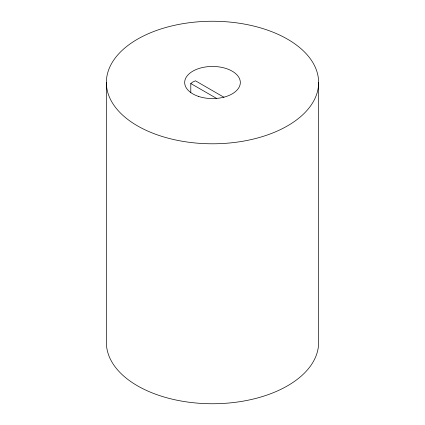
<?xml version="1.0" encoding="UTF-8"?>
<svg xmlns="http://www.w3.org/2000/svg" width="425" height="425" viewBox="0 0 425 425"><rect width="100%" height="100%" fill="white"/><g stroke="black" fill="none" stroke-linecap="round" stroke-linejoin="round"><path stroke-width="0.64" d="M190.788 92.756L190.788 83.528L192.828 81.993L195.479 80.819L223.959 97.261M190.788 83.528L216.421 98.324M318.628 82.519A106.128 61.269 0 0 1 159.439 135.586A106.128 61.269 0 0 1 159.439 29.458A106.128 61.269 0 0 1 318.628 82.519L318.628 342.481A106.128 61.269 0 0 1 212.5 403.75A106.128 61.269 0 0 1 106.372 342.481L106.372 82.519M198.587 96.433A27.827 16.065 0 0 0 240.327 82.519A27.827 16.065 0 0 0 198.587 68.611A27.827 16.065 0 0 0 198.587 96.433"/></g></svg>
